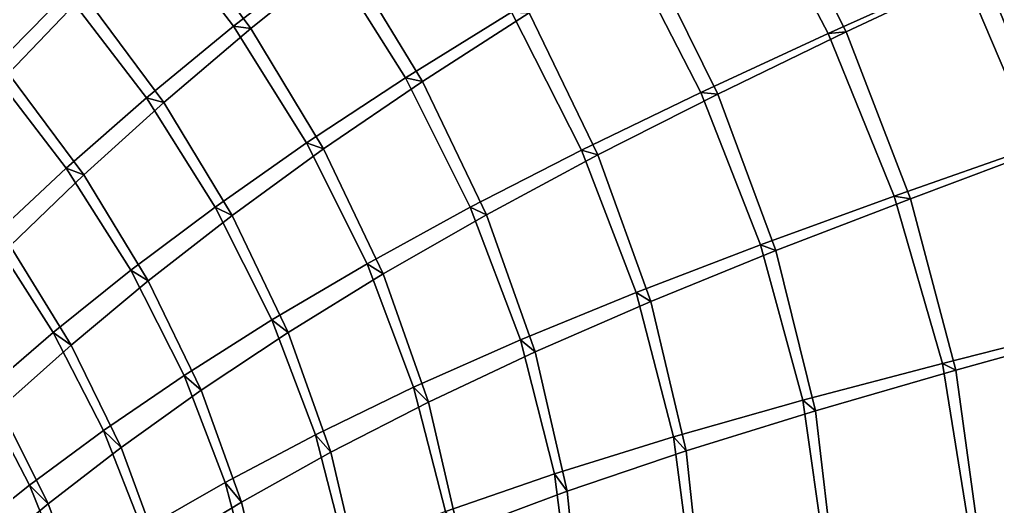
# Model space of a CAD drawing. Header units: metres. Extents: x -2184624 to 1125696, y -1900362 to 1900362.
# Drawn here: x 378008 to 861386, y 790230 to 1030950 of the extents above; entities that cross this region are included whole.
import ezdxf

# ---------------------------------------------------------------- set-up
doc = ezdxf.new("R2010")
doc.units = ezdxf.units.M

msp = doc.modelspace()

# ---------------------------------------------------------------- linework, layer by layer
for points in [[(736936.3, 1101658.4, 77646.42), (799758.75, 1136439.8, 51793.582), (844220.8, 1054076.9, 45920.97), (777668, 1024065.44, 68917.99)], [(746417.8, 1104221.1, 106266.05), (809975.9, 1140644, 80849.58), (853908.7, 1056567.6, 75546.85), (786601.9, 1024830.94, 98099.79)], [(441719.28, 1082789.8, 176156.6), (485285.6, 1122380.9, 160005.14), (530074.3, 1063654.2, 147095.89), (483745.75, 1027655.1, 161476.83)], [(450263.6, 1083284.2, 202097.31), (493946.9, 1124056.6, 186345.73), (538710.7, 1063711.5, 173890.36), (492289.5, 1026507, 187838.45)], [(686291.1, 1068827.1, 127553.4), (746417.8, 1104221.1, 106266.05), (786601.9, 1024830.94, 98099.79), (723184.25, 994077.4, 116640.664)], [(736936.3, 1101658.4, 77646.42), (746417.8, 1104221.1, 106266.05), (786601.9, 1024830.94, 98099.79), (777668, 1024065.44, 68917.99)], [(777668, 1024065.44, 68917.99), (786601.9, 1024830.94, 98099.79), (746417.8, 1104221.1, 106266.05), (736936.3, 1101658.4, 77646.42)], [(530074.3, 1063654.2, 147095.89), (579765.94, 1100296.8, 129866.445), (621232.44, 1034652.6, 117568.805), (568752.4, 1002063.3, 132703.94)], [(538710.7, 1063711.5, 173890.36), (588620.8, 1101646.8, 157091.53), (629838.94, 1034245.75, 145287.14), (577171.75, 1000321.2, 159954.66)], [(677338.25, 1067800.4, 99378.836), (736936.3, 1101658.4, 77646.42), (777668, 1024065.44, 68917.99), (714766.5, 994927.1, 87930.49)], [(321805.28, 1051805.8, 216910.83), (356626.94, 1092878.5, 204488.02), (401263.44, 1043973.4, 189620.78), (363870.06, 1005941.44, 200674.4)], [(330221.03, 1051663.2, 241706.02), (364991.94, 1093756.8, 229643.58), (409792.3, 1043364.9, 215165), (372473.3, 1004301.94, 225824.34)], [(853908.7, 1056567.6, 75546.85), (924681.6, 1089670, 48208.688), (964503.7, 996958.94, 45274.066), (889426.7, 968949.06, 69220.54)], [(401263.44, 1043973.4, 189620.78), (441719.28, 1082789.8, 176156.6), (483745.75, 1027655.1, 161476.83), (440764.88, 992273.9, 173337)], [(409792.3, 1043364.9, 215165), (450263.6, 1083284.2, 202097.31), (492289.5, 1026507, 187838.45), (449326.38, 990002.5, 199263.16)], [(441719.28, 1082789.8, 176156.6), (450263.6, 1083284.2, 202097.31), (492289.5, 1026507, 187838.45), (483745.75, 1027655.1, 161476.83)], [(483745.75, 1027655.1, 161476.83), (492289.5, 1026507, 187838.45), (450263.6, 1083284.2, 202097.31), (441719.28, 1082789.8, 176156.6)], [(844220.8, 1054076.9, 45920.97), (913969.25, 1085348.8, 18163.633), (954637.06, 994326.3, 14632.138), (880637.7, 968285.2, 38991.395)], [(629838.94, 1034245.75, 145287.14), (686291.1, 1068827.1, 127553.4), (723184.25, 994077.4, 116640.664), (663879.3, 964006.94, 131818.94)], [(677338.25, 1067800.4, 99378.836), (686291.1, 1068827.1, 127553.4), (723184.25, 994077.4, 116640.664), (714766.5, 994927.1, 87930.49)], [(714766.5, 994927.1, 87930.49), (723184.25, 994077.4, 116640.664), (686291.1, 1068827.1, 127553.4), (677338.25, 1067800.4, 99378.836)], [(530074.3, 1063654.2, 147095.89), (538710.7, 1063711.5, 173890.36), (492289.5, 1026507, 187838.45), (483745.75, 1027655.1, 161476.83)], [(483745.75, 1027655.1, 161476.83), (492289.5, 1026507, 187838.45), (538710.7, 1063711.5, 173890.36), (530074.3, 1063654.2, 147095.89)], [(483745.75, 1027655.1, 161476.83), (530074.3, 1063654.2, 147095.89), (568752.4, 1002063.3, 132703.94), (519929, 969942.75, 145188.02)], [(492289.5, 1026507, 187838.45), (538710.7, 1063711.5, 173890.36), (577171.75, 1000321.2, 159954.66), (528299.44, 966959.5, 171960.73)], [(530074.3, 1063654.2, 147095.89), (538710.7, 1063711.5, 173890.36), (577171.75, 1000321.2, 159954.66), (568752.4, 1002063.3, 132703.94)], [(568752.4, 1002063.3, 132703.94), (577171.75, 1000321.2, 159954.66), (538710.7, 1063711.5, 173890.36), (530074.3, 1063654.2, 147095.89)], [(621232.44, 1034652.6, 117568.805), (677338.25, 1067800.4, 99378.836), (714766.5, 994927.1, 87930.49), (655771.44, 966361.2, 103606.43)], [(844220.8, 1054076.9, 45920.97), (853908.7, 1056567.6, 75546.85), (786601.9, 1024830.94, 98099.79), (777668, 1024065.44, 68917.99)], [(777668, 1024065.44, 68917.99), (786601.9, 1024830.94, 98099.79), (853908.7, 1056567.6, 75546.85), (844220.8, 1054076.9, 45920.97)], [(777668, 1024065.44, 68917.99), (844220.8, 1054076.9, 45920.97), (880637.7, 968285.2, 38991.395), (810379.25, 943574.44, 58677.28)], [(786601.9, 1024830.94, 98099.79), (853908.7, 1056567.6, 75546.85), (889426.7, 968949.06, 69220.54), (818413.75, 942382.06, 88438.516)], [(844220.8, 1054076.9, 45920.97), (853908.7, 1056567.6, 75546.85), (889426.7, 968949.06, 69220.54), (880637.7, 968285.2, 38991.395)], [(880637.7, 968285.2, 38991.395), (889426.7, 968949.06, 69220.54), (853908.7, 1056567.6, 75546.85), (844220.8, 1054076.9, 45920.97)], [(401263.44, 1043973.4, 189620.78), (409792.3, 1043364.9, 215165), (372473.3, 1004301.94, 225824.34), (363870.06, 1005941.44, 200674.4)], [(363870.06, 1005941.44, 200674.4), (401263.44, 1043973.4, 189620.78), (440764.88, 992273.9, 173337), (401057.66, 957516.4, 182955.89)], [(363870.06, 1005941.44, 200674.4), (372473.3, 1004301.94, 225824.34), (409792.3, 1043364.9, 215165), (401263.44, 1043973.4, 189620.78)], [(372473.3, 1004301.94, 225824.34), (409792.3, 1043364.9, 215165), (449326.38, 990002.5, 199263.16), (409733.28, 954199, 208444.02)], [(401263.44, 1043973.4, 189620.78), (409792.3, 1043364.9, 215165), (449326.38, 990002.5, 199263.16), (440764.88, 992273.9, 173337)], [(440764.88, 992273.9, 173337), (449326.38, 990002.5, 199263.16), (409792.3, 1043364.9, 215165), (401263.44, 1043973.4, 189620.78)], [(621232.44, 1034652.6, 117568.805), (629838.94, 1034245.75, 145287.14), (577171.75, 1000321.2, 159954.66), (568752.4, 1002063.3, 132703.94)], [(568752.4, 1002063.3, 132703.94), (621232.44, 1034652.6, 117568.805), (655771.44, 966361.2, 103606.43), (600783.4, 938163.75, 116467.79)], [(568752.4, 1002063.3, 132703.94), (577171.75, 1000321.2, 159954.66), (629838.94, 1034245.75, 145287.14), (621232.44, 1034652.6, 117568.805)], [(621232.44, 1034652.6, 117568.805), (629838.94, 1034245.75, 145287.14), (663879.3, 964006.94, 131818.94), (655771.44, 966361.2, 103606.43)], [(655771.44, 966361.2, 103606.43), (663879.3, 964006.94, 131818.94), (629838.94, 1034245.75, 145287.14), (621232.44, 1034652.6, 117568.805)], [(577171.75, 1000321.2, 159954.66), (629838.94, 1034245.75, 145287.14), (663879.3, 964006.94, 131818.94), (608759, 934413.6, 144159.83)], [(483745.75, 1027655.1, 161476.83), (492289.5, 1026507, 187838.45), (449326.38, 990002.5, 199263.16), (440764.88, 992273.9, 173337)], [(440764.88, 992273.9, 173337), (483745.75, 1027655.1, 161476.83), (519929, 969942.75, 145188.02), (474711, 938254.25, 155354.67)], [(440764.88, 992273.9, 173337), (449326.38, 990002.5, 199263.16), (492289.5, 1026507, 187838.45), (483745.75, 1027655.1, 161476.83)], [(449326.38, 990002.5, 199263.16), (492289.5, 1026507, 187838.45), (528299.44, 966959.5, 171960.73), (483152.25, 934119.4, 181640.39)], [(483745.75, 1027655.1, 161476.83), (492289.5, 1026507, 187838.45), (528299.44, 966959.5, 171960.73), (519929, 969942.75, 145188.02)], [(519929, 969942.75, 145188.02), (528299.44, 966959.5, 171960.73), (492289.5, 1026507, 187838.45), (483745.75, 1027655.1, 161476.83)], [(777668, 1024065.44, 68917.99), (786601.9, 1024830.94, 98099.79), (723184.25, 994077.4, 116640.664), (714766.5, 994927.1, 87930.49)], [(714766.5, 994927.1, 87930.49), (723184.25, 994077.4, 116640.664), (786601.9, 1024830.94, 98099.79), (777668, 1024065.44, 68917.99)], [(723184.25, 994077.4, 116640.664), (786601.9, 1024830.94, 98099.79), (818413.75, 942382.06, 88438.516), (751892.2, 916717.3, 103852.31)], [(777668, 1024065.44, 68917.99), (786601.9, 1024830.94, 98099.79), (818413.75, 942382.06, 88438.516), (810379.25, 943574.44, 58677.28)], [(810379.25, 943574.44, 58677.28), (818413.75, 942382.06, 88438.516), (786601.9, 1024830.94, 98099.79), (777668, 1024065.44, 68917.99)], [(714766.5, 994927.1, 87930.49), (777668, 1024065.44, 68917.99), (810379.25, 943574.44, 58677.28), (744335.7, 919640.8, 74609.016)], [(329448.47, 968719.75, 209559.19), (363870.06, 1005941.44, 200674.4), (401057.66, 957516.4, 182955.89), (364507.72, 923411, 190573.27)], [(363870.06, 1005941.44, 200674.4), (372473.3, 1004301.94, 225824.34), (409733.28, 954199, 208444.02), (401057.66, 957516.4, 182955.89)], [(401057.66, 957516.4, 182955.89), (409733.28, 954199, 208444.02), (372473.3, 1004301.94, 225824.34), (363870.06, 1005941.44, 200674.4)], [(338205.53, 966116.4, 234316.1), (372473.3, 1004301.94, 225824.34), (409733.28, 954199, 208444.02), (373381.78, 919119.9, 215620.86)], [(568752.4, 1002063.3, 132703.94), (577171.75, 1000321.2, 159954.66), (528299.44, 966959.5, 171960.73), (519929, 969942.75, 145188.02)], [(519929, 969942.75, 145188.02), (568752.4, 1002063.3, 132703.94), (600783.4, 938163.75, 116467.79), (549784.25, 910219.1, 126930.14)], [(519929, 969942.75, 145188.02), (528299.44, 966959.5, 171960.73), (577171.75, 1000321.2, 159954.66), (568752.4, 1002063.3, 132703.94)], [(568752.4, 1002063.3, 132703.94), (577171.75, 1000321.2, 159954.66), (608759, 934413.6, 144159.83), (600783.4, 938163.75, 116467.79)], [(600783.4, 938163.75, 116467.79), (608759, 934413.6, 144159.83), (577171.75, 1000321.2, 159954.66), (568752.4, 1002063.3, 132703.94)], [(528299.44, 966959.5, 171960.73), (577171.75, 1000321.2, 159954.66), (608759, 934413.6, 144159.83), (557779.4, 905178.5, 154082.73)], [(440764.88, 992273.9, 173337), (449326.38, 990002.5, 199263.16), (409733.28, 954199, 208444.02), (401057.66, 957516.4, 182955.89)], [(401057.66, 957516.4, 182955.89), (440764.88, 992273.9, 173337), (474711, 938254.25, 155354.67), (432990.7, 907003.75, 163481.31)], [(401057.66, 957516.4, 182955.89), (409733.28, 954199, 208444.02), (449326.38, 990002.5, 199263.16), (440764.88, 992273.9, 173337)], [(440764.88, 992273.9, 173337), (449326.38, 990002.5, 199263.16), (483152.25, 934119.4, 181640.39), (474711, 938254.25, 155354.67)], [(474711, 938254.25, 155354.67), (483152.25, 934119.4, 181640.39), (449326.38, 990002.5, 199263.16), (440764.88, 992273.9, 173337)], [(714766.5, 994927.1, 87930.49), (723184.25, 994077.4, 116640.664), (663879.3, 964006.94, 131818.94), (655771.44, 966361.2, 103606.43)], [(655771.44, 966361.2, 103606.43), (714766.5, 994927.1, 87930.49), (744335.7, 919640.8, 74609.016), (682725.1, 896082.8, 87505.93)], [(655771.44, 966361.2, 103606.43), (663879.3, 964006.94, 131818.94), (723184.25, 994077.4, 116640.664), (714766.5, 994927.1, 87930.49)], [(663879.3, 964006.94, 131818.94), (723184.25, 994077.4, 116640.664), (751892.2, 916717.3, 103852.31), (690037.6, 891555.94, 116188.96)], [(714766.5, 994927.1, 87930.49), (723184.25, 994077.4, 116640.664), (751892.2, 916717.3, 103852.31), (744335.7, 919640.8, 74609.016)], [(744335.7, 919640.8, 74609.016), (751892.2, 916717.3, 103852.31), (723184.25, 994077.4, 116640.664), (714766.5, 994927.1, 87930.49)], [(409733.28, 954199, 208444.02), (449326.38, 990002.5, 199263.16), (483152.25, 934119.4, 181640.39), (441605.8, 901802.4, 189272.69)], [(519929, 969942.75, 145188.02), (528299.44, 966959.5, 171960.73), (483152.25, 934119.4, 181640.39), (474711, 938254.25, 155354.67)], [(474711, 938254.25, 155354.67), (519929, 969942.75, 145188.02), (549784.25, 910219.1, 126930.14), (502674.56, 882485.8, 135325.06)], [(474711, 938254.25, 155354.67), (483152.25, 934119.4, 181640.39), (528299.44, 966959.5, 171960.73), (519929, 969942.75, 145188.02)], [(483152.25, 934119.4, 181640.39), (528299.44, 966959.5, 171960.73), (557779.4, 905178.5, 154082.73), (510818.56, 876256.06, 161923.03)], [(519929, 969942.75, 145188.02), (528299.44, 966959.5, 171960.73), (557779.4, 905178.5, 154082.73), (549784.25, 910219.1, 126930.14)], [(549784.25, 910219.1, 126930.14), (557779.4, 905178.5, 154082.73), (528299.44, 966959.5, 171960.73), (519929, 969942.75, 145188.02)], [(880637.7, 968285.2, 38991.395), (889426.7, 968949.06, 69220.54), (818413.75, 942382.06, 88438.516), (810379.25, 943574.44, 58677.28)], [(810379.25, 943574.44, 58677.28), (818413.75, 942382.06, 88438.516), (889426.7, 968949.06, 69220.54), (880637.7, 968285.2, 38991.395)], [(810379.25, 943574.44, 58677.28), (880637.7, 968285.2, 38991.395), (908120.06, 879630.6, 30537.996), (834154.4, 860883.56, 46331.305)], [(818413.75, 942382.06, 88438.516), (889426.7, 968949.06, 69220.54), (915547.2, 878327.6, 61388.81), (840861.1, 857532.3, 76662.305)], [(655771.44, 966361.2, 103606.43), (663879.3, 964006.94, 131818.94), (608759, 934413.6, 144159.83), (600783.4, 938163.75, 116467.79)], [(600783.4, 938163.75, 116467.79), (655771.44, 966361.2, 103606.43), (682725.1, 896082.8, 87505.93), (625579.4, 872643.4, 97914.79)], [(600783.4, 938163.75, 116467.79), (608759, 934413.6, 144159.83), (663879.3, 964006.94, 131818.94), (655771.44, 966361.2, 103606.43)], [(608759, 934413.6, 144159.83), (663879.3, 964006.94, 131818.94), (690037.6, 891555.94, 116188.96), (632845.4, 866639.5, 126003.086)], [(655771.44, 966361.2, 103606.43), (663879.3, 964006.94, 131818.94), (690037.6, 891555.94, 116188.96), (682725.1, 896082.8, 87505.93)], [(682725.1, 896082.8, 87505.93), (690037.6, 891555.94, 116188.96), (663879.3, 964006.94, 131818.94), (655771.44, 966361.2, 103606.43)], [(401057.66, 957516.4, 182955.89), (409733.28, 954199, 208444.02), (373381.78, 919119.9, 215620.86), (364507.72, 923411, 190573.27)], [(364507.72, 923411, 190573.27), (401057.66, 957516.4, 182955.89), (432990.7, 907003.75, 163481.31), (394616.6, 876226.06, 169802.36)], [(364507.72, 923411, 190573.27), (373381.78, 919119.9, 215620.86), (409733.28, 954199, 208444.02), (401057.66, 957516.4, 182955.89)], [(401057.66, 957516.4, 182955.89), (409733.28, 954199, 208444.02), (441605.8, 901802.4, 189272.69), (432990.7, 907003.75, 163481.31)], [(432990.7, 907003.75, 163481.31), (441605.8, 901802.4, 189272.69), (409733.28, 954199, 208444.02), (401057.66, 957516.4, 182955.89)], [(373381.78, 919119.9, 215620.86), (409733.28, 954199, 208444.02), (441605.8, 901802.4, 189272.69), (403494.28, 870038.94, 195093.52)], [(810379.25, 943574.44, 58677.28), (818413.75, 942382.06, 88438.516), (751892.2, 916717.3, 103852.31), (744335.7, 919640.8, 74609.016)], [(744335.7, 919640.8, 74609.016), (810379.25, 943574.44, 58677.28), (834154.4, 860883.56, 46331.305), (765185.25, 842735.25, 58768.684)], [(744335.7, 919640.8, 74609.016), (751892.2, 916717.3, 103852.31), (818413.75, 942382.06, 88438.516), (810379.25, 943574.44, 58677.28)], [(810379.25, 943574.44, 58677.28), (818413.75, 942382.06, 88438.516), (840861.1, 857532.3, 76662.305), (834154.4, 860883.56, 46331.305)], [(834154.4, 860883.56, 46331.305), (840861.1, 857532.3, 76662.305), (818413.75, 942382.06, 88438.516), (810379.25, 943574.44, 58677.28)], [(474711, 938254.25, 155354.67), (483152.25, 934119.4, 181640.39), (441605.8, 901802.4, 189272.69), (432990.7, 907003.75, 163481.31)], [(432990.7, 907003.75, 163481.31), (474711, 938254.25, 155354.67), (502674.56, 882485.8, 135325.06), (459296.38, 854973.25, 141921.39)], [(432990.7, 907003.75, 163481.31), (441605.8, 901802.4, 189272.69), (483152.25, 934119.4, 181640.39), (474711, 938254.25, 155354.67)], [(474711, 938254.25, 155354.67), (483152.25, 934119.4, 181640.39), (510818.56, 876256.06, 161923.03), (502674.56, 882485.8, 135325.06)], [(502674.56, 882485.8, 135325.06), (510818.56, 876256.06, 161923.03), (483152.25, 934119.4, 181640.39), (474711, 938254.25, 155354.67)], [(600783.4, 938163.75, 116467.79), (608759, 934413.6, 144159.83), (557779.4, 905178.5, 154082.73), (549784.25, 910219.1, 126930.14)], [(549784.25, 910219.1, 126930.14), (600783.4, 938163.75, 116467.79), (625579.4, 872643.4, 97914.79), (572805.75, 849187.06, 106248.57)], [(549784.25, 910219.1, 126930.14), (557779.4, 905178.5, 154082.73), (608759, 934413.6, 144159.83), (600783.4, 938163.75, 116467.79)], [(600783.4, 938163.75, 116467.79), (608759, 934413.6, 144159.83), (632845.4, 866639.5, 126003.086), (625579.4, 872643.4, 97914.79)], [(625579.4, 872643.4, 97914.79), (632845.4, 866639.5, 126003.086), (608759, 934413.6, 144159.83), (600783.4, 938163.75, 116467.79)], [(751892.2, 916717.3, 103852.31), (818413.75, 942382.06, 88438.516), (840861.1, 857532.3, 76662.305), (771492, 837494.75, 88506.02)], [(441605.8, 901802.4, 189272.69), (483152.25, 934119.4, 181640.39), (510818.56, 876256.06, 161923.03), (467698.88, 847651.6, 167953.11)], [(557779.4, 905178.5, 154082.73), (608759, 934413.6, 144159.83), (632845.4, 866639.5, 126003.086), (580191.5, 841829.06, 133715.02)], [(330967.75, 890000.8, 196398.16), (364507.72, 923411, 190573.27), (394616.6, 876226.06, 169802.36), (359410.7, 845971.94, 174518.77)], [(364507.72, 923411, 190573.27), (373381.78, 919119.9, 215620.86), (403494.28, 870038.94, 195093.52), (394616.6, 876226.06, 169802.36)], [(394616.6, 876226.06, 169802.36), (403494.28, 870038.94, 195093.52), (373381.78, 919119.9, 215620.86), (364507.72, 923411, 190573.27)], [(340113.62, 884804.2, 221002.94), (373381.78, 919119.9, 215620.86), (403494.28, 870038.94, 195093.52), (368626.8, 838875.7, 199305.14)], [(744335.7, 919640.8, 74609.016), (751892.2, 916717.3, 103852.31), (690037.6, 891555.94, 116188.96), (682725.1, 896082.8, 87505.93)], [(682725.1, 896082.8, 87505.93), (744335.7, 919640.8, 74609.016), (765185.25, 842735.25, 58768.684), (701333, 824672.4, 68622.17)], [(682725.1, 896082.8, 87505.93), (690037.6, 891555.94, 116188.96), (751892.2, 916717.3, 103852.31), (744335.7, 919640.8, 74609.016)], [(744335.7, 919640.8, 74609.016), (751892.2, 916717.3, 103852.31), (771492, 837494.75, 88506.02), (765185.25, 842735.25, 58768.684)], [(765185.25, 842735.25, 58768.684), (771492, 837494.75, 88506.02), (751892.2, 916717.3, 103852.31), (744335.7, 919640.8, 74609.016)], [(690037.6, 891555.94, 116188.96), (751892.2, 916717.3, 103852.31), (771492, 837494.75, 88506.02), (707502.4, 817700.5, 97707.94)], [(549784.25, 910219.1, 126930.14), (557779.4, 905178.5, 154082.73), (510818.56, 876256.06, 161923.03), (502674.56, 882485.8, 135325.06)], [(502674.56, 882485.8, 135325.06), (549784.25, 910219.1, 126930.14), (572805.75, 849187.06, 106248.57), (524229.28, 825671.75, 112823.69)], [(502674.56, 882485.8, 135325.06), (510818.56, 876256.06, 161923.03), (557779.4, 905178.5, 154082.73), (549784.25, 910219.1, 126930.14)], [(549784.25, 910219.1, 126930.14), (557779.4, 905178.5, 154082.73), (580191.5, 841829.06, 133715.02), (572805.75, 849187.06, 106248.57)], [(572805.75, 849187.06, 106248.57), (580191.5, 841829.06, 133715.02), (557779.4, 905178.5, 154082.73), (549784.25, 910219.1, 126930.14)], [(432990.7, 907003.75, 163481.31), (441605.8, 901802.4, 189272.69), (403494.28, 870038.94, 195093.52), (394616.6, 876226.06, 169802.36)], [(394616.6, 876226.06, 169802.36), (432990.7, 907003.75, 163481.31), (459296.38, 854973.25, 141921.39), (419454.47, 827726.5, 146941.19)], [(394616.6, 876226.06, 169802.36), (403494.28, 870038.94, 195093.52), (441605.8, 901802.4, 189272.69), (432990.7, 907003.75, 163481.31)], [(432990.7, 907003.75, 163481.31), (441605.8, 901802.4, 189272.69), (467698.88, 847651.6, 167953.11), (459296.38, 854973.25, 141921.39)], [(459296.38, 854973.25, 141921.39), (467698.88, 847651.6, 167953.11), (441605.8, 901802.4, 189272.69), (432990.7, 907003.75, 163481.31)], [(510818.56, 876256.06, 161923.03), (557779.4, 905178.5, 154082.73), (580191.5, 841829.06, 133715.02), (531873.44, 817078.75, 139647.75)], [(403494.28, 870038.94, 195093.52), (441605.8, 901802.4, 189272.69), (467698.88, 847651.6, 167953.11), (428207.66, 819406, 172398.19)], [(682725.1, 896082.8, 87505.93), (690037.6, 891555.94, 116188.96), (632845.4, 866639.5, 126003.086), (625579.4, 872643.4, 97914.79)], [(625579.4, 872643.4, 97914.79), (682725.1, 896082.8, 87505.93), (701333, 824672.4, 68622.17), (642505.4, 806388, 76432.31)], [(625579.4, 872643.4, 97914.79), (632845.4, 866639.5, 126003.086), (690037.6, 891555.94, 116188.96), (682725.1, 896082.8, 87505.93)], [(682725.1, 896082.8, 87505.93), (690037.6, 891555.94, 116188.96), (707502.4, 817700.5, 97707.94), (701333, 824672.4, 68622.17)], [(701333, 824672.4, 68622.17), (707502.4, 817700.5, 97707.94), (690037.6, 891555.94, 116188.96), (682725.1, 896082.8, 87505.93)], [(632845.4, 866639.5, 126003.086), (690037.6, 891555.94, 116188.96), (707502.4, 817700.5, 97707.94), (648754.75, 797837.75, 104821.64)], [(502674.56, 882485.8, 135325.06), (510818.56, 876256.06, 161923.03), (467698.88, 847651.6, 167953.11), (459296.38, 854973.25, 141921.39)], [(459296.38, 854973.25, 141921.39), (502674.56, 882485.8, 135325.06), (524229.28, 825671.75, 112823.69), (479623.88, 802119.8, 117888.21)], [(459296.38, 854973.25, 141921.39), (467698.88, 847651.6, 167953.11), (510818.56, 876256.06, 161923.03), (502674.56, 882485.8, 135325.06)], [(502674.56, 882485.8, 135325.06), (510818.56, 876256.06, 161923.03), (531873.44, 817078.75, 139647.75), (524229.28, 825671.75, 112823.69)], [(524229.28, 825671.75, 112823.69), (531873.44, 817078.75, 139647.75), (510818.56, 876256.06, 161923.03), (502674.56, 882485.8, 135325.06)], [(394616.6, 876226.06, 169802.36), (403494.28, 870038.94, 195093.52), (368626.8, 838875.7, 199305.14), (359410.7, 845971.94, 174518.77)], [(359410.7, 845971.94, 174518.77), (394616.6, 876226.06, 169802.36), (419454.47, 827726.5, 146941.19), (382931.25, 800808.5, 150572.45)], [(359410.7, 845971.94, 174518.77), (368626.8, 838875.7, 199305.14), (403494.28, 870038.94, 195093.52), (394616.6, 876226.06, 169802.36)], [(394616.6, 876226.06, 169802.36), (403494.28, 870038.94, 195093.52), (428207.66, 819406, 172398.19), (419454.47, 827726.5, 146941.19)], [(419454.47, 827726.5, 146941.19), (428207.66, 819406, 172398.19), (403494.28, 870038.94, 195093.52), (394616.6, 876226.06, 169802.36)], [(467698.88, 847651.6, 167953.11), (510818.56, 876256.06, 161923.03), (531873.44, 817078.75, 139647.75), (487641.62, 792406.2, 144055.25)], [(908120.06, 879630.6, 30537.996), (915547.2, 878327.6, 61388.81), (840861.1, 857532.3, 76662.305), (834154.4, 860883.56, 46331.305)], [(834154.4, 860883.56, 46331.305), (908120.06, 879630.6, 30537.996), (925439.5, 788881.9, 19751.383), (847771.9, 776965.5, 30945.414)], [(834154.4, 860883.56, 46331.305), (840861.1, 857532.3, 76662.305), (915547.2, 878327.6, 61388.81), (908120.06, 879630.6, 30537.996)], [(840861.1, 857532.3, 76662.305), (915547.2, 878327.6, 61388.81), (930923.1, 785407, 51199.844), (852640.1, 771183.1, 61778.062)], [(625579.4, 872643.4, 97914.79), (632845.4, 866639.5, 126003.086), (580191.5, 841829.06, 133715.02), (572805.75, 849187.06, 106248.57)], [(572805.75, 849187.06, 106248.57), (625579.4, 872643.4, 97914.79), (642505.4, 806388, 76432.31), (588483.56, 787737.4, 82581.586)], [(572805.75, 849187.06, 106248.57), (580191.5, 841829.06, 133715.02), (632845.4, 866639.5, 126003.086), (625579.4, 872643.4, 97914.79)], [(625579.4, 872643.4, 97914.79), (632845.4, 866639.5, 126003.086), (648754.75, 797837.75, 104821.64), (642505.4, 806388, 76432.31)], [(642505.4, 806388, 76432.31), (648754.75, 797837.75, 104821.64), (632845.4, 866639.5, 126003.086), (625579.4, 872643.4, 97914.79)], [(368626.8, 838875.7, 199305.14), (403494.28, 870038.94, 195093.52), (428207.66, 819406, 172398.19), (392112.3, 791577.6, 175449.02)], [(580191.5, 841829.06, 133715.02), (632845.4, 866639.5, 126003.086), (648754.75, 797837.75, 104821.64), (594992.44, 777756.9, 110240.68)], [(834154.4, 860883.56, 46331.305), (840861.1, 857532.3, 76662.305), (771492, 837494.75, 88506.02), (765185.25, 842735.25, 58768.684)], [(765185.25, 842735.25, 58768.684), (834154.4, 860883.56, 46331.305), (847771.9, 776965.5, 30945.414), (776235.9, 765312, 39476.457)], [(765185.25, 842735.25, 58768.684), (771492, 837494.75, 88506.02), (840861.1, 857532.3, 76662.305), (834154.4, 860883.56, 46331.305)], [(834154.4, 860883.56, 46331.305), (840861.1, 857532.3, 76662.305), (852640.1, 771183.1, 61778.062), (847771.9, 776965.5, 30945.414)], [(847771.9, 776965.5, 30945.414), (852640.1, 771183.1, 61778.062), (840861.1, 857532.3, 76662.305), (834154.4, 860883.56, 46331.305)], [(771492, 837494.75, 88506.02), (840861.1, 857532.3, 76662.305), (852640.1, 771183.1, 61778.062), (780842.9, 757445.1, 69600.78)], [(459296.38, 854973.25, 141921.39), (467698.88, 847651.6, 167953.11), (428207.66, 819406, 172398.19), (419454.47, 827726.5, 146941.19)], [(419454.47, 827726.5, 146941.19), (459296.38, 854973.25, 141921.39), (479623.88, 802119.8, 117888.21), (438735.2, 778591.44, 121642.58)], [(419454.47, 827726.5, 146941.19), (428207.66, 819406, 172398.19), (467698.88, 847651.6, 167953.11), (459296.38, 854973.25, 141921.39)], [(459296.38, 854973.25, 141921.39), (467698.88, 847651.6, 167953.11), (487641.62, 792406.2, 144055.25), (479623.88, 802119.8, 117888.21)], [(479623.88, 802119.8, 117888.21), (487641.62, 792406.2, 144055.25), (467698.88, 847651.6, 167953.11), (459296.38, 854973.25, 141921.39)], [(327177.62, 816300.56, 177805.94), (359410.7, 845971.94, 174518.77), (382931.25, 800808.5, 150572.45), (349497.2, 774290.3, 152977.16)], [(359410.7, 845971.94, 174518.77), (368626.8, 838875.7, 199305.14), (392112.3, 791577.6, 175449.02), (382931.25, 800808.5, 150572.45)], [(382931.25, 800808.5, 150572.45), (392112.3, 791577.6, 175449.02), (368626.8, 838875.7, 199305.14), (359410.7, 845971.94, 174518.77)], [(428207.66, 819406, 172398.19), (467698.88, 847651.6, 167953.11), (487641.62, 792406.2, 144055.25), (447221, 767866.94, 147143.11)], [(572805.75, 849187.06, 106248.57), (580191.5, 841829.06, 133715.02), (531873.44, 817078.75, 139647.75), (524229.28, 825671.75, 112823.69)], [(524229.28, 825671.75, 112823.69), (572805.75, 849187.06, 106248.57), (588483.56, 787737.4, 82581.586), (538979.94, 768692.5, 87347.83)], [(524229.28, 825671.75, 112823.69), (531873.44, 817078.75, 139647.75), (580191.5, 841829.06, 133715.02), (572805.75, 849187.06, 106248.57)], [(572805.75, 849187.06, 106248.57), (580191.5, 841829.06, 133715.02), (594992.44, 777756.9, 110240.68), (588483.56, 787737.4, 82581.586)], [(588483.56, 787737.4, 82581.586), (594992.44, 777756.9, 110240.68), (580191.5, 841829.06, 133715.02), (572805.75, 849187.06, 106248.57)], [(531873.44, 817078.75, 139647.75), (580191.5, 841829.06, 133715.02), (594992.44, 777756.9, 110240.68), (545895.7, 757424.75, 114252.67)], [(765185.25, 842735.25, 58768.684), (771492, 837494.75, 88506.02), (707502.4, 817700.5, 97707.94), (701333, 824672.4, 68622.17)], [(701333, 824672.4, 68622.17), (765185.25, 842735.25, 58768.684), (776235.9, 765312, 39476.457), (710723.8, 753293.6, 46089.523)], [(701333, 824672.4, 68622.17), (707502.4, 817700.5, 97707.94), (771492, 837494.75, 88506.02), (765185.25, 842735.25, 58768.684)], [(765185.25, 842735.25, 58768.684), (771492, 837494.75, 88506.02), (780842.9, 757445.1, 69600.78), (776235.9, 765312, 39476.457)], [(776235.9, 765312, 39476.457), (780842.9, 757445.1, 69600.78), (771492, 837494.75, 88506.02), (765185.25, 842735.25, 58768.684)], [(336796.7, 808367.8, 202084.16), (368626.8, 838875.7, 199305.14), (392112.3, 791577.6, 175449.02), (359169.8, 764233.06, 177269.94)], [(707502.4, 817700.5, 97707.94), (771492, 837494.75, 88506.02), (780842.9, 757445.1, 69600.78), (715353.8, 743543.9, 75435.695)], [(419454.47, 827726.5, 146941.19), (428207.66, 819406, 172398.19), (392112.3, 791577.6, 175449.02), (382931.25, 800808.5, 150572.45)], [(382931.25, 800808.5, 150572.45), (419454.47, 827726.5, 146941.19), (438735.2, 778591.44, 121642.58), (401296.6, 755167.3, 124253.5)], [(382931.25, 800808.5, 150572.45), (392112.3, 791577.6, 175449.02), (428207.66, 819406, 172398.19), (419454.47, 827726.5, 146941.19)], [(419454.47, 827726.5, 146941.19), (428207.66, 819406, 172398.19), (447221, 767866.94, 147143.11), (438735.2, 778591.44, 121642.58)], [(438735.2, 778591.44, 121642.58), (447221, 767866.94, 147143.11), (428207.66, 819406, 172398.19), (419454.47, 827726.5, 146941.19)], [(524229.28, 825671.75, 112823.69), (531873.44, 817078.75, 139647.75), (487641.62, 792406.2, 144055.25), (479623.88, 802119.8, 117888.21)], [(479623.88, 802119.8, 117888.21), (524229.28, 825671.75, 112823.69), (538979.94, 768692.5, 87347.83), (493674.4, 749298.94, 90941)], [(479623.88, 802119.8, 117888.21), (487641.62, 792406.2, 144055.25), (531873.44, 817078.75, 139647.75), (524229.28, 825671.75, 112823.69)], [(524229.28, 825671.75, 112823.69), (531873.44, 817078.75, 139647.75), (545895.7, 757424.75, 114252.67), (538979.94, 768692.5, 87347.83)], [(538979.94, 768692.5, 87347.83), (545895.7, 757424.75, 114252.67), (531873.44, 817078.75, 139647.75), (524229.28, 825671.75, 112823.69)], [(701333, 824672.4, 68622.17), (707502.4, 817700.5, 97707.94), (648754.75, 797837.75, 104821.64), (642505.4, 806388, 76432.31)], [(642505.4, 806388, 76432.31), (701333, 824672.4, 68622.17), (710723.8, 753293.6, 46089.523), (650905.56, 740572.56, 51250.97)], [(642505.4, 806388, 76432.31), (648754.75, 797837.75, 104821.64), (707502.4, 817700.5, 97707.94), (701333, 824672.4, 68622.17)], [(701333, 824672.4, 68622.17), (707502.4, 817700.5, 97707.94), (715353.8, 743543.9, 75435.695), (710723.8, 753293.6, 46089.523)], [(710723.8, 753293.6, 46089.523), (715353.8, 743543.9, 75435.695), (707502.4, 817700.5, 97707.94), (701333, 824672.4, 68622.17)], [(392112.3, 791577.6, 175449.02), (428207.66, 819406, 172398.19), (447221, 767866.94, 147143.11), (410327.03, 743536.56, 149082.47)], [(487641.62, 792406.2, 144055.25), (531873.44, 817078.75, 139647.75), (545895.7, 757424.75, 114252.67), (501115.97, 736881.7, 117076.16)], [(648754.75, 797837.75, 104821.64), (707502.4, 817700.5, 97707.94), (715353.8, 743543.9, 75435.695), (655791.8, 729127.8, 79766.14)], [(642505.4, 806388, 76432.31), (648754.75, 797837.75, 104821.64), (594992.44, 777756.9, 110240.68), (588483.56, 787737.4, 82581.586)], [(588483.56, 787737.4, 82581.586), (642505.4, 806388, 76432.31), (650905.56, 740572.56, 51250.97), (596355.44, 727021.94, 55262.863)], [(588483.56, 787737.4, 82581.586), (594992.44, 777756.9, 110240.68), (648754.75, 797837.75, 104821.64), (642505.4, 806388, 76432.31)], [(642505.4, 806388, 76432.31), (648754.75, 797837.75, 104821.64), (655791.8, 729127.8, 79766.14), (650905.56, 740572.56, 51250.97)], [(650905.56, 740572.56, 51250.97), (655791.8, 729127.8, 79766.14), (648754.75, 797837.75, 104821.64), (642505.4, 806388, 76432.31)], [(382931.25, 800808.5, 150572.45), (392112.3, 791577.6, 175449.02), (359169.8, 764233.06, 177269.94), (349497.2, 774290.3, 152977.16)], [(349497.2, 774290.3, 152977.16), (382931.25, 800808.5, 150572.45), (401296.6, 755167.3, 124253.5), (367040, 731933.5, 125863.41)], [(349497.2, 774290.3, 152977.16), (359169.8, 764233.06, 177269.94), (392112.3, 791577.6, 175449.02), (382931.25, 800808.5, 150572.45)], [(382931.25, 800808.5, 150572.45), (392112.3, 791577.6, 175449.02), (410327.03, 743536.56, 149082.47), (401296.6, 755167.3, 124253.5)], [(401296.6, 755167.3, 124253.5), (410327.03, 743536.56, 149082.47), (392112.3, 791577.6, 175449.02), (382931.25, 800808.5, 150572.45)], [(479623.88, 802119.8, 117888.21), (487641.62, 792406.2, 144055.25), (447221, 767866.94, 147143.11), (438735.2, 778591.44, 121642.58)], [(438735.2, 778591.44, 121642.58), (479623.88, 802119.8, 117888.21), (493674.4, 749298.94, 90941), (452236.88, 729643.7, 93526.97)], [(438735.2, 778591.44, 121642.58), (447221, 767866.94, 147143.11), (487641.62, 792406.2, 144055.25), (479623.88, 802119.8, 117888.21)], [(479623.88, 802119.8, 117888.21), (487641.62, 792406.2, 144055.25), (501115.97, 736881.7, 117076.16), (493674.4, 749298.94, 90941)], [(493674.4, 749298.94, 90941), (501115.97, 736881.7, 117076.16), (487641.62, 792406.2, 144055.25), (479623.88, 802119.8, 117888.21)], [(594992.44, 777756.9, 110240.68), (648754.75, 797837.75, 104821.64), (655791.8, 729127.8, 79766.14), (601689.06, 714062.3, 82909.016)], [(359169.8, 764233.06, 177269.94), (392112.3, 791577.6, 175449.02), (410327.03, 743536.56, 149082.47), (376675.94, 719495.75, 150019.56)], [(447221, 767866.94, 147143.11), (487641.62, 792406.2, 144055.25), (501115.97, 736881.7, 117076.16), (460298.88, 716209.06, 118884.53)]]:
    msp.add_3dface(points)

doc.saveas('drawing.dxf')
